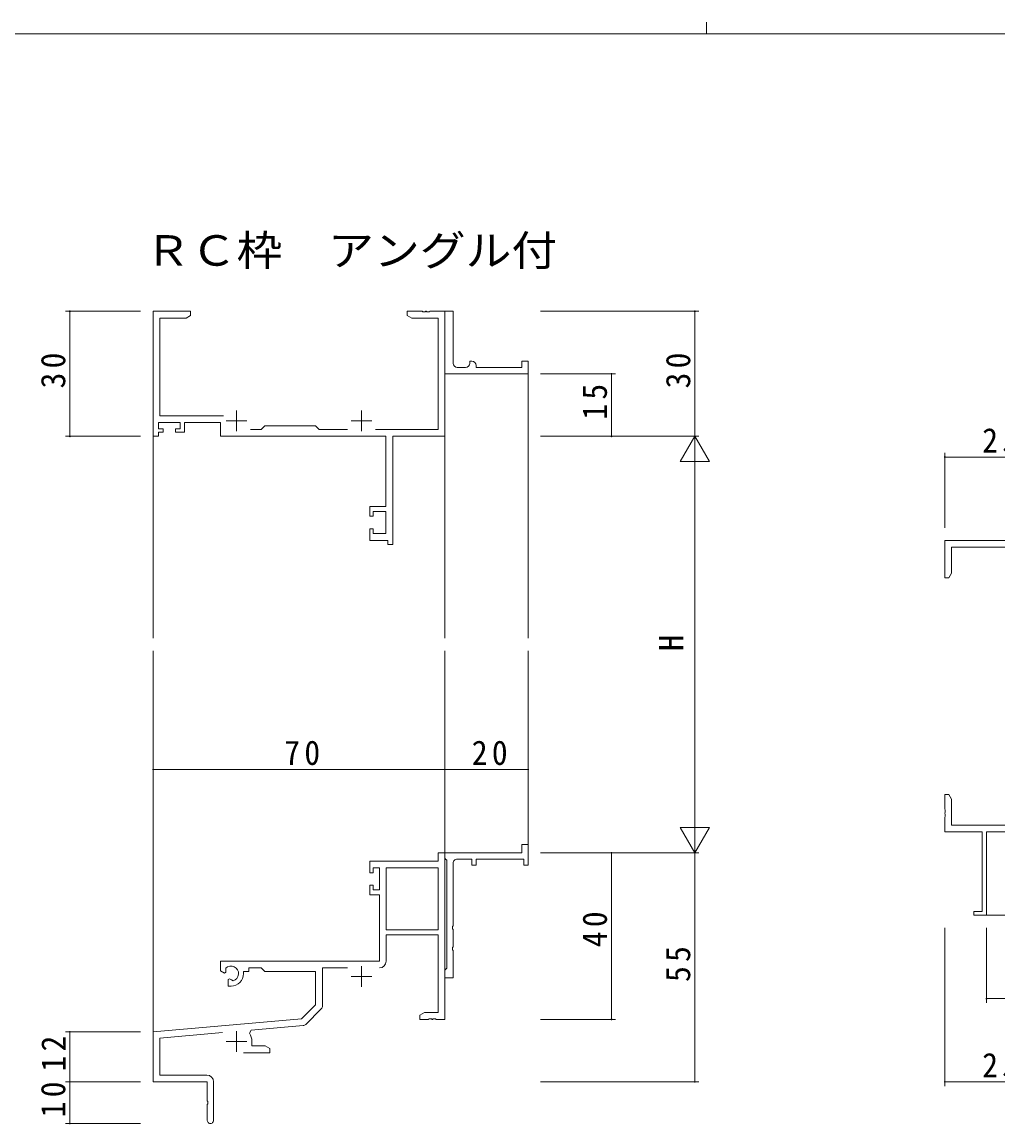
# Model space of a CAD drawing. Units: millimetres, scale not verified. Extents: x -594 to 199, y -420 to 144.
# Drawn here: x -370.5 to -136.2, y -120.4 to 144.2 of the extents above; entities that cross this region are included whole.
import ezdxf
from ezdxf.enums import TextEntityAlignment as Align

# ---------------------------------------------------------------- set-up
doc = ezdxf.new("R2010")
doc.units = ezdxf.units.MM
doc.header["$LTSCALE"] = 2
for name, color, linetype, lineweight in [('0-1_YKK_ZWAK', 7, 'Continuous', 9), ('0-3_YKK_11', 7, 'Continuous', 9), ('0-4_YKK_12', 2, 'Continuous', 9), ('0-7_YKK_D', 6, 'Continuous', 9)]:
    doc.layers.add(name, color=color, linetype=linetype, lineweight=lineweight)
doc.layers.add('0-2_USER1', color=7, linetype='Continuous')
doc.styles.add('ＭＳ ゴシック', font='')
doc.styles.get('ＭＳ ゴシック').set_extended_font_data('MS Gothic')

msp = doc.modelspace()

# ---------------------------------------------------------------- linework, layer by layer
at = {"layer": '0-1_YKK_ZWAK'}
for p, q in [((-206.186, 144.2), (-206.186, 141.4)), ((178.8, 141.4), (-591.2, 141.4))]:
    msp.add_line(p, q, dxfattribs=at)
at = {"layer": '0-3_YKK_11'}
for p, q in [((-339.004, 74.751), (-330.004, 74.751)), ((-339.004, 44.751), (-339.004, 74.751)), ((-330.004, 74.751), (-330.004, 73.751)), ((-278.004, 74.751), (-274.463, 74.751)), ((-278.004, 73.751), (-278.004, 74.751)), ((-274.463, 74.751), (-274.279, 74.631)), ((-274.279, 74.631), (-273.729, 74.631)), ((-273.729, 74.631), (-273.546, 74.751)), ((-273.546, 74.751), (-273.463, 74.751)), ((-273.463, 74.751), (-273.279, 74.631)), ((-273.279, 74.631), (-272.729, 74.631)), ((-272.729, 74.631), (-272.546, 74.751)), ((-272.546, 74.751), (-269.004, 74.751)), ((-269.004, 74.751), (-269.004, 44.751)), ((-269.004, 74.751), (-267.004, 74.751)), ((-269.004, 61.251), (-269.004, 74.751)), ((-267.004, 74.751), (-267.004, 62.251)), ((-337.374, 73.121), (-337.374, 49.681)), ((-331.096, 73.121), (-337.374, 73.121)), ((-330.004, 73.751), (-331.096, 73.121)), ((-276.913, 73.121), (-278.004, 73.751)), ((-270.634, 73.121), (-276.913, 73.121)), ((-270.634, 46.381), (-270.634, 73.121)), ((-269.004, 59.751), (-269.004, 61.251)), ((-266.004, 61.251), (-264.004, 61.251)), ((-263.004, 62.751), (-262.504, 62.751)), ((-263.004, 62.251), (-263.004, 62.751)), ((-261.504, 61.751), (-261.504, 61.251)), ((-261.504, 61.251), (-250.504, 61.251)), ((-250.504, 62.751), (-249.004, 62.751)), ((-250.504, 61.251), (-250.504, 62.751)), ((-249.004, 62.751), (-249.004, 59.751)), ((-249.004, 59.751), (-269.004, 59.751)), ((-319.004, 50.951), (-319.004, 45.951)), ((-289.004, 50.951), (-289.004, 45.951)), ((-337.704, 48.051), (-337.704, 46.551)), ((-332.504, 48.051), (-337.704, 48.051)), ((-337.374, 49.681), (-322.152, 49.681)), ((-332.504, 46.551), (-332.504, 48.051)), ((-331.504, 48.051), (-331.504, 45.751)), ((-322.804, 48.051), (-331.504, 48.051)), ((-322.804, 44.751), (-322.804, 48.051)), ((-321.504, 48.451), (-316.504, 48.451)), ((-291.504, 48.451), (-286.504, 48.451)), ((-337.704, 46.551), (-336.604, 46.551)), ((-337.704, 45.751), (-337.704, 44.751)), ((-336.604, 45.751), (-337.704, 45.751)), ((-336.604, 46.551), (-336.604, 45.751)), ((-333.604, 46.551), (-332.504, 46.551)), ((-333.604, 45.751), (-333.604, 46.551)), ((-331.504, 45.751), (-333.604, 45.751)), ((-315.654, 46.381), (-313.074, 46.381)), ((-313.074, 46.381), (-312.204, 47.251)), ((-312.204, 47.251), (-300.004, 47.251)), ((-300.004, 47.251), (-299.134, 46.381)), ((-299.134, 46.381), (-292.355, 46.381)), ((-285.654, 46.381), (-270.634, 46.381)), ((-337.704, 44.751), (-339.004, 44.751)), ((-283.134, 44.751), (-322.804, 44.751)), ((-283.134, 27.851), (-283.134, 44.751)), ((-281.504, 44.751), (-281.504, 18.751)), ((-269.004, 44.751), (-281.504, 44.751)), ((-287.004, 27.851), (-283.134, 27.851)), ((-287.004, 25.551), (-287.004, 27.851)), ((-286.204, 26.651), (-286.204, 25.551)), ((-283.134, 26.651), (-286.204, 26.651)), ((-283.134, 21.381), (-283.134, 26.651)), ((-286.204, 25.551), (-287.004, 25.551)), ((-287.004, 22.551), (-286.204, 22.551)), ((-287.004, 19.751), (-287.004, 22.551)), ((-286.204, 22.551), (-286.204, 21.381)), ((-286.204, 21.381), (-283.134, 21.381)), ((-282.704, 19.751), (-287.004, 19.751)), ((-282.704, 18.751), (-282.704, 19.751)), ((-281.504, 18.751), (-282.704, 18.751)), ((-149.004, 19.754), (-124.004, 19.754)), ((-149.004, 10.754), (-149.004, 19.754)), ((-147.374, 18.124), (-147.374, 11.845)), ((-125.634, 18.124), (-147.374, 18.124)), ((-148.004, 10.754), (-149.004, 10.754)), ((-147.374, 11.845), (-148.004, 10.754)), ((-149.004, -41.246), (-148.004, -41.246)), ((-149.004, -44.788), (-149.004, -41.246)), ((-148.004, -41.246), (-147.374, -42.338)), ((-148.884, -44.971), (-149.004, -44.788)), ((-148.884, -45.521), (-148.884, -44.971)), ((-147.374, -42.338), (-147.374, -48.616)), ((-149.004, -45.705), (-148.884, -45.521)), ((-149.004, -45.788), (-149.004, -45.705)), ((-148.884, -45.971), (-149.004, -45.788)), ((-149.004, -46.705), (-148.884, -46.521)), ((-149.004, -50.246), (-149.004, -46.705)), ((-148.884, -46.521), (-148.884, -45.971)), ((-140.004, -50.246), (-149.004, -50.246)), ((-147.374, -48.616), (-125.634, -48.616)), ((-140.004, -69.346), (-140.004, -50.246)), ((-139.004, -50.246), (-139.004, -70.246)), ((-124.004, -50.246), (-139.004, -50.246)), ((-270.634, -55.246), (-270.634, -57.246)), ((-269.004, -55.246), (-270.634, -55.246)), ((-269.004, -95.246), (-269.004, -55.246)), ((-269.004, -55.246), (-250.504, -55.246)), ((-269.004, -56.546), (-269.004, -55.246)), ((-250.504, -53.246), (-249.004, -53.246)), ((-250.504, -55.246), (-250.504, -53.246)), ((-249.004, -53.246), (-249.004, -58.246)), ((-287.004, -57.246), (-287.004, -60.046)), ((-270.634, -57.246), (-287.004, -57.246)), ((-268.804, -56.746), (-269.004, -56.546)), ((-268.504, -57.046), (-268.804, -56.746)), ((-268.504, -82.946), (-268.504, -57.046)), ((-267.004, -57.746), (-267.004, -72.788)), ((-262.504, -56.746), (-266.004, -56.746)), ((-262.504, -58.246), (-262.504, -56.746)), ((-261.504, -56.746), (-261.504, -58.246)), ((-250.004, -56.746), (-261.504, -56.746)), ((-250.004, -58.246), (-250.004, -56.746)), ((-287.004, -60.046), (-286.204, -60.046)), ((-286.204, -58.876), (-284.704, -58.876)), ((-286.204, -60.046), (-286.204, -58.876)), ((-284.704, -58.876), (-284.704, -64.146)), ((-283.074, -58.876), (-283.074, -73.746)), ((-270.634, -58.876), (-283.074, -58.876)), ((-283.074, -58.876), (-283.074, -73.746)), ((-270.634, -73.746), (-270.634, -58.876)), ((-261.504, -58.246), (-262.504, -58.246)), ((-249.004, -58.246), (-250.004, -58.246)), ((-287.004, -63.046), (-287.004, -65.346)), ((-286.204, -63.046), (-287.004, -63.046)), ((-286.204, -64.146), (-286.204, -63.046)), ((-287.004, -65.346), (-284.704, -65.346)), ((-284.704, -64.146), (-286.204, -64.146)), ((-284.704, -65.346), (-284.704, -81.246)), ((-142.004, -69.346), (-140.004, -69.346)), ((-142.004, -70.246), (-142.004, -69.346)), ((-139.004, -70.246), (-142.004, -70.246)), ((-283.074, -73.746), (-270.634, -73.746)), ((-267.004, -72.788), (-267.124, -72.971)), ((-267.124, -72.971), (-267.124, -73.521)), ((-267.124, -73.521), (-267.004, -73.705)), ((-267.004, -73.705), (-267.004, -77.788)), ((-283.074, -74.946), (-270.634, -74.946)), ((-283.074, -81.276), (-283.074, -74.946)), ((-270.634, -74.946), (-270.634, -93.616)), ((-267.004, -77.788), (-267.124, -77.971)), ((-267.124, -77.971), (-267.124, -78.521)), ((-267.124, -78.521), (-267.004, -78.705)), ((-267.004, -78.705), (-267.004, -85.246)), ((-322.804, -81.246), (-322.804, -83.611)), ((-284.704, -81.246), (-322.804, -81.246)), ((-322.804, -83.611), (-321.904, -84.131)), ((-321.904, -84.131), (-321.554, -83.929)), ((-321.531, -83.424), (-321.569, -82.966)), ((-321.554, -83.929), (-321.531, -83.424)), ((-317.304, -83.746), (-316.004, -83.746)), ((-317.304, -84.246), (-317.304, -83.746)), ((-316.004, -82.876), (-313.074, -82.876)), ((-316.004, -83.746), (-316.004, -82.876)), ((-313.074, -82.876), (-312.204, -83.746)), ((-312.204, -83.746), (-300.004, -83.746)), ((-300.004, -83.746), (-300.004, -91.746)), ((-298.374, -82.876), (-292.355, -82.876)), ((-298.374, -92.007), (-298.374, -82.876)), ((-289.004, -82.446), (-289.004, -87.446)), ((-269.004, -83.446), (-268.804, -83.246)), ((-269.004, -85.246), (-269.004, -83.446)), ((-268.804, -83.246), (-268.504, -82.946)), ((-320.654, -85.488), (-321.004, -85.69)), ((-321.004, -85.69), (-321.004, -87.246)), ((-321.004, -87.246), (-320.304, -87.246)), ((-320.206, -85.72), (-320.654, -85.488)), ((-319.827, -85.982), (-320.206, -85.72)), ((-291.504, -84.946), (-286.504, -84.946)), ((-267.004, -85.246), (-269.004, -85.246)), ((-300.004, -91.746), (-303.388, -95.13)), ((-303.388, -95.13), (-339.004, -98.246)), ((-302.398, -96.445), (-298.667, -92.715)), ((-273.913, -93.616), (-275.004, -94.246)), ((-275.004, -94.246), (-275.004, -95.246)), ((-270.634, -93.616), (-273.913, -93.616)), ((-272.963, -95.246), (-272.779, -95.126)), ((-272.779, -95.126), (-272.229, -95.126)), ((-272.229, -95.126), (-272.046, -95.246)), ((-271.963, -95.246), (-271.779, -95.126)), ((-271.779, -95.126), (-271.229, -95.126)), ((-271.229, -95.126), (-271.046, -95.246)), ((-315.865, -98.588), (-315.485, -97.825)), ((-315.485, -97.825), (-303.018, -96.734)), ((-275.004, -95.246), (-272.963, -95.246)), ((-272.046, -95.246), (-271.963, -95.246)), ((-271.046, -95.246), (-269.004, -95.246)), ((-339.004, -98.246), (-339.004, -110.246)), ((-337.374, -99.74), (-322.374, -98.428)), ((-337.374, -108.616), (-337.374, -99.74)), ((-319.004, -98.046), (-319.004, -103.046)), ((-321.504, -100.546), (-316.504, -100.546)), ((-315.304, -101.616), (-315.304, -100.546)), ((-312.096, -101.616), (-315.304, -101.616)), ((-311.004, -102.246), (-312.096, -101.616)), ((-311.004, -103.246), (-311.004, -102.246)), ((-317.354, -103.246), (-311.004, -103.246)), ((-339.004, -110.246), (-326.004, -110.246)), ((-326.104, -108.616), (-337.374, -108.616)), ((-326.004, -110.246), (-326.004, -114.788)), ((-324.504, -119.496), (-324.504, -110.216)), ((-326.004, -114.788), (-325.884, -114.971)), ((-325.884, -115.521), (-326.004, -115.705)), ((-326.004, -115.705), (-326.004, -119.496)), ((-325.884, -114.971), (-325.884, -115.521))]:
    msp.add_line(p, q, dxfattribs=at)
for centre, radius, start, end in [((-266.004, 62.251), 1, 180.00009, 270.00008), ((-264.004, 62.251), 1, 270.00009, 0.00008), ((-262.504, 61.751), 1, 0.00009, 90.00008), ((-266.004, -57.746), 1, 89.99997, 180.00002), ((-284.674, -81.276), 1.6, 270, 359.99998), ((-320.304, -84.246), 1.8, 285.36687, 134.63312), ((-320.304, -84.246), 3, 270, 359.99998), ((-299.374, -92.007), 1, 314.99998, 359.99998), ((-303.105, -95.738), 1, 274.99998, 315.00002), ((-319.004, -100.546), 3.7, 0, 31.9633), ((-326.104, -110.216), 1.6, 0, 89.99998), ((-325.254, -119.496), 0.75, 179.99998, 0)]:
    msp.add_arc(centre, radius, start, end, dxfattribs=at)
at = {"layer": '0-4_YKK_12'}
for p, q in [((-249.004, 60.051), (-249.004, -3.75)), ((-339.004, 46.006), (-339.004, -3.75)), ((-269.004, 44.751), (-269.004, -3.75)), ((-339.004, -98.818), (-339.004, -6.75)), ((-269.004, -55.251), (-269.004, -6.75)), ((-249.004, -55.251), (-249.004, -6.75)), ((-139.304, -70.246), (-65.505, -70.246))]:
    msp.add_line(p, q, dxfattribs=at)
at = {"layer": '0-7_YKK_D'}
for p, q in [((-342.004, 74.751), (-360.004, 74.751)), ((-359.004, 74.751), (-359.004, 44.751)), ((-246.004, 74.751), (-208.004, 74.751)), ((-209.004, 74.751), (-209.004, 44.751)), ((-246.004, 59.751), (-228.004, 59.751)), ((-229.004, 44.751), (-229.004, 59.751)), ((-342.004, 44.751), (-360.004, 44.751)), ((-246.004, 44.751), (-228.004, 44.751)), ((-246.004, 44.751), (-208.004, 44.751)), ((-246.004, 44.751), (-208.004, 44.751)), ((-209.004, 44.751), (-212.504, 38.688)), ((-209.004, 44.751), (-209.004, 32.626)), ((-209.004, 44.751), (-205.504, 38.688)), ((-149.004, 22.754), (-149.004, 40.754)), ((-149.004, 39.754), (-124.004, 39.754)), ((-212.504, 38.688), (-205.504, 38.688)), ((-209.004, 37.751), (-209.004, -48.251)), ((-339.004, -51.578), (-339.004, -34.246)), ((-269.004, -48.618), (-269.004, -34.246)), ((-269.004, -53.856), (-269.004, -34.246)), ((-249.004, -48.618), (-249.004, -34.246)), ((-339.004, -35.246), (-269.004, -35.246)), ((-269.004, -35.246), (-249.004, -35.246)), ((-209.004, -55.251), (-209.004, -43.127)), ((-205.504, -49.189), (-212.504, -49.189)), ((-209.004, -55.251), (-212.504, -49.189)), ((-209.004, -55.251), (-205.504, -49.189)), ((-246.004, -55.246), (-208.004, -55.246)), ((-246.004, -55.251), (-228.004, -55.251)), ((-246.004, -55.251), (-208.004, -55.251)), ((-229.004, -55.251), (-229.004, -95.246)), ((-209.004, -55.246), (-209.004, -110.246)), ((-149.002, -73.246), (-149.002, -111.246)), ((-139.004, -73.246), (-139.004, -91.246)), ((-124.004, -90.246), (-139.004, -90.246)), ((-246.004, -95.246), (-228.004, -95.246)), ((-342.004, -98.246), (-360.004, -98.246)), ((-359.004, -110.246), (-359.004, -98.246)), ((-342.004, -110.246), (-360.004, -110.246)), ((-342.004, -110.246), (-360.004, -110.246)), ((-359.004, -110.246), (-359.004, -120.246)), ((-246.004, -110.246), (-208.004, -110.246)), ((-124.002, -110.246), (-149.002, -110.246)), ((-342.004, -120.246), (-360.004, -120.246))]:
    msp.add_line(p, q, dxfattribs=at)
for centre, start, end in [((-359.004, 74.751), 90, 270), ((-359.004, 74.751), 270, 90), ((-209.004, 74.751), 90, 270), ((-209.004, 74.751), 270, 90), ((-229.004, 59.751), 90, 270), ((-229.004, 59.751), 270, 90), ((-359.004, 44.751), 90, 270), ((-359.004, 44.751), 270, 90), ((-229.004, 44.751), 90, 270), ((-229.004, 44.751), 270, 90), ((-149.004, 39.754), 0, 180), ((-149.004, 39.754), 180, 0), ((-339.004, -35.246), 0, 180), ((-339.004, -35.246), 180, 0), ((-269.004, -35.246), 0, 180), ((-269.004, -35.246), 0, 180), ((-269.004, -35.246), 180, 0), ((-269.004, -35.246), 180, 0), ((-249.004, -35.246), 0, 180), ((-249.004, -35.246), 180, 0), ((-229.004, -55.251), 90, 270), ((-229.004, -55.251), 270, 90), ((-139.004, -90.246), 0, 180), ((-139.004, -90.246), 180, 0), ((-229.004, -95.246), 90, 270), ((-229.004, -95.246), 270, 90), ((-359.004, -98.246), 90, 270), ((-359.004, -98.246), 270, 90), ((-359.004, -110.246), 90, 270), ((-359.004, -110.246), 90, 270), ((-359.004, -110.246), 270, 90), ((-359.004, -110.246), 270, 90), ((-209.004, -110.246), 90, 270), ((-209.004, -110.246), 270, 90), ((-149.002, -110.246), 0, 180), ((-149.002, -110.246), 180, 0), ((-359.004, -120.246), 90, 270), ((-359.004, -120.246), 270, 90)]:
    msp.add_arc(centre, 0.106, start, end, dxfattribs=at)

# ---------------------------------------------------------------- texts
at = {"layer": '0-2_USER1', "color": 3, "style": 'ＭＳ ゴシック', "width": 1.1}
msp.add_text('ＲＣ枠  アングル付', height=7.331, dxfattribs=at).set_placement((-340.98, 83.492), align=Align.BOTTOM_LEFT)
at = {"layer": '0-7_YKK_D', "color": 7, "style": 'ＭＳ ゴシック'}
msp.add_text('H', height=5.865, rotation=90, dxfattribs=at).set_placement((-210.004, -6.85), align=Align.BOTTOM_LEFT)
at = {"layer": '0-7_YKK_D', "color": 7, "char_height": 5.865, "attachment_point": 7, "rotation": 90, "style": 'ＭＳ ゴシック'}
for s, insert in [('\\T1.27;\\W0.95;30', (-360.004, 56.231)), ('\\T1.27;\\W0.95;30', (-210.004, 56.231)), ('\\T1.27;\\W0.95;15', (-230.004, 48.731)), ('\\T1.27;\\W0.95;40', (-230.004, -77.919)), ('\\T1.27;\\W0.95;55', (-210.004, -86.266)), ('\\T1.27;\\W0.95;12', (-360.004, -107.766)), ('\\T1.27;\\W0.95;10', (-360.004, -118.766))]:
    msp.add_mtext(s, dxfattribs=dict(at, insert=insert))
at = {"layer": '0-7_YKK_D', "color": 7, "char_height": 5.865, "attachment_point": 7, "style": 'ＭＳ ゴシック'}
for s, insert in [('\\T1.27;\\W0.95;25', (-140.024, 40.754)), ('\\T1.27;\\W0.95;70', (-307.524, -34.246)), ('\\T1.27;\\W0.95;20', (-262.524, -34.246)), ('\\T1.27;\\W0.95;25', (-140.022, -109.246))]:
    msp.add_mtext(s, dxfattribs=dict(at, insert=insert))

doc.saveas('drawing.dxf')
